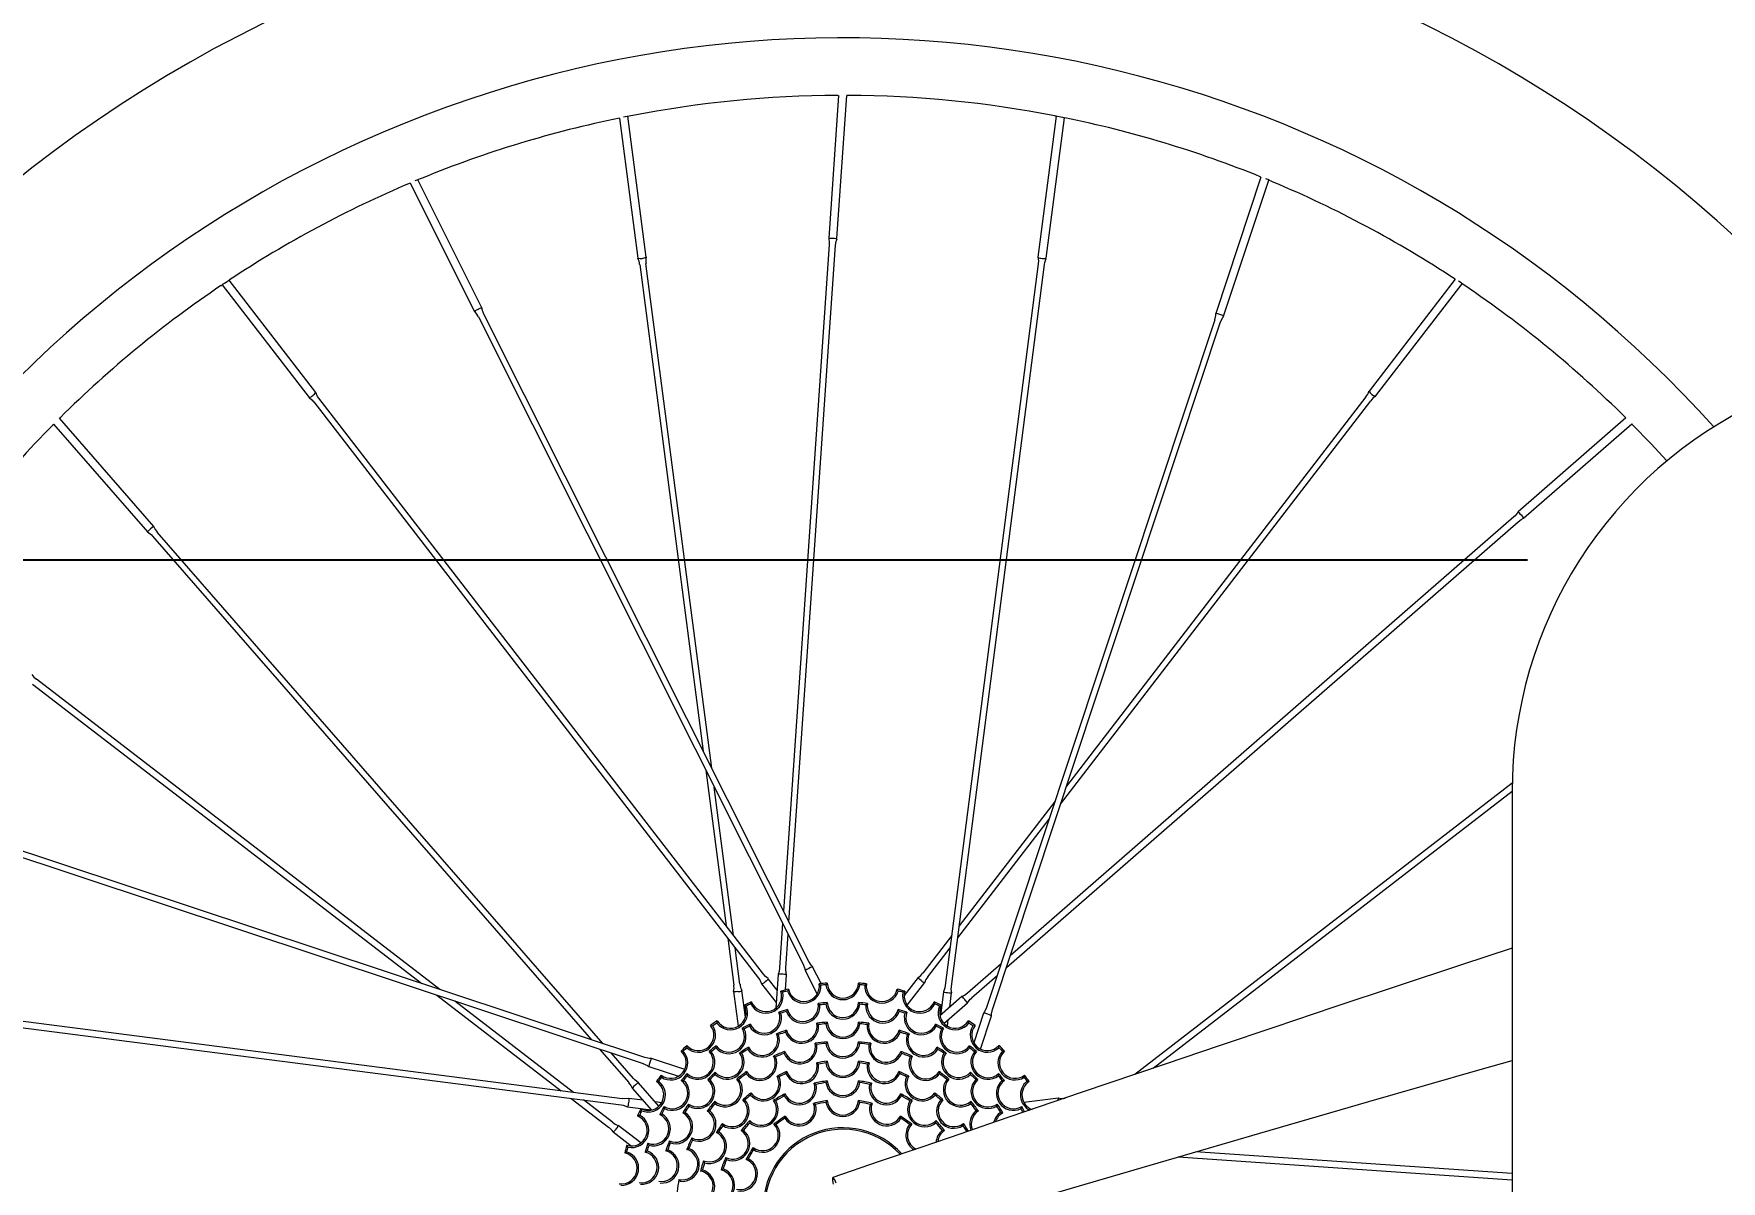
# Model space of a CAD drawing. Header units: inches. Extents: x -8 to 544, y 1 to 138.
# Drawn here: x 358.42 to 374.65, y 106.87 to 117.91 of the extents above; entities that cross this region are included whole.
import ezdxf

# ---------------------------------------------------------------- set-up
doc = ezdxf.new("R2010")
doc.units = ezdxf.units.IN
doc.layers.add('ZANO_R', color=7, linetype='Continuous', lineweight=0)
doc.layers.add('ZANO_W', color=1, linetype='Continuous', lineweight=0)
doc.styles.get("Standard").update_dxf_attribs({"font": 'arial.ttf'})
doc.dimstyles.new('amerykanie', dxfattribs={"dimtxt": 50, "dimasz": 50, "dimexe": 0.5, "dimexo": 0.5, "dimgap": 1, "dimtad": 1, "dimdec": 0, "dimzin": 0, "dimlunit": 5, "dimtxsty": 'Standard', "dimcen": 0.09, "dimclrd": 1, "dimclre": 1, "dimclrt": 1, "dimazin": 0, "dimtfac": 1, "dimtdec": 0, "dimtmove": 0, "dimatfit": 3, "dimfxl": 1, "dimtzin": 0, "dimarcsym": 1})

# ---------------------------------------------------------------- blocks, each defined once
blk = doc.blocks.new('*D413')
at = {"layer": 'ZANO_W', "color": 1, "lineweight": -2}
for p, q in [((372.788, 112.843), (352.537, 112.843)), ((353.037, 111.843), (353.037, 95.004)), ((368.408, 94.004), (352.537, 94.004))]:
    blk.add_line(p, q, dxfattribs=at)
at = {"layer": 'ZANO_W', "color": 1}
for points in [[(353.203, 111.843), (352.87, 111.843), (353.037, 112.843)], [(352.87, 95.004), (353.203, 95.004), (353.037, 94.004)]]:
    blk.add_solid(points, dxfattribs=at)
at = {"layer": 'ZANO_W', "color": 1, "insert": (351.696, 103.424), "char_height": 1.625, "attachment_point": 5, "rotation": 90}
blk.add_mtext('18 13/16', dxfattribs=at)

msp = doc.modelspace()

# ---------------------------------------------------------------- linework, layer by layer
at = {"layer": 'ZANO_R'}
for p, q in [((366.16221, 117.31262), (366.06794, 115.94042)), ((366.14771, 115.93494), (366.24236, 117.31262)), ((364.05753, 117.09454), (364.23333, 115.74723)), ((364.31262, 115.75757), (364.13594, 117.11168)), ((368.25547, 117.11383), (368.08065, 115.75604)), ((368.15995, 115.74583), (368.33407, 117.09818)), ((370.22508, 116.52734), (369.79008, 115.21604)), ((362.04226, 116.46896), (362.66189, 115.23413)), ((362.73336, 115.27), (362.11553, 116.50123)), ((369.86597, 115.19087), (370.29972, 116.49836)), ((366.07364, 115.87757), (365.63331, 109.46861)), ((365.68619, 109.36324), (366.13347, 115.87345)), ((364.25123, 115.68733), (364.86211, 111.00547)), ((364.94385, 110.84259), (364.31069, 115.69509)), ((368.08266, 115.69343), (367.18891, 108.75187)), ((367.24839, 108.74421), (368.14214, 115.68577)), ((372.09245, 115.54468), (371.26406, 114.46768)), ((360.23482, 115.49094), (361.0713, 114.40722)), ((361.1346, 114.45608), (360.30147, 115.53546)), ((371.32744, 114.41892), (372.16001, 115.50136)), ((362.69875, 115.18297), (365.82285, 108.95717)), ((365.87645, 108.98407), (362.75235, 115.20987)), ((369.77996, 115.1538), (367.58673, 108.54242)), ((367.64365, 108.52354), (369.83688, 115.13492)), ((371.23437, 114.41267), (368.35575, 110.67013)), ((361.117, 114.36437), (365.39345, 108.82397)), ((365.44092, 108.86061), (361.16448, 114.40102)), ((368.29837, 110.49716), (371.2819, 114.37611)), ((358.6141, 114.15135), (359.51772, 113.1144)), ((359.57801, 113.16693), (358.67077, 114.20803)), ((373.73489, 114.21065), (372.69794, 113.30703)), ((372.75047, 113.24674), (373.79171, 114.1541)), ((363.89856, 108.19369), (359.61142, 113.11338)), ((367.77723, 108.92619), (372.69692, 113.21333)), ((372.65752, 113.25855), (367.81434, 109.03809)), ((359.5662, 113.07398), (363.78667, 108.23081)), ((358.41208, 111.65083), (362.15462, 108.77221)), ((362.32759, 108.71483), (358.44864, 111.69837)), ((364.88569, 110.82476), (365.08116, 109.32672)), ((372.64114, 110.6991), (369.01179, 107.89772)), ((365.15394, 109.23242), (364.96742, 110.66189)), ((368.24465, 110.52568), (367.32358, 109.32819)), ((369.18698, 107.95719), (372.64038, 110.62275)), ((372.64038, 110.6198), (372.64038, 94.0045)), ((367.30837, 109.21004), (368.18727, 110.35272)), ((357.67095, 110.19642), (364.28233, 108.00319)), ((364.30121, 108.06011), (357.68983, 110.25334)), ((365.62523, 109.35099), (365.59588, 108.92379)), ((365.65571, 108.91968), (365.67811, 109.24562)), ((367.25096, 109.23377), (366.97353, 108.87308)), ((365.09657, 109.2086), (365.15544, 108.75739)), ((365.21491, 108.76515), (365.16935, 109.1143)), ((367.02107, 108.83652), (367.23575, 109.11563)), ((365.84184, 108.89704), (365.95591, 108.66972)), ((365.99412, 108.77186), (365.91331, 108.93291)), ((367.72546, 108.96064), (367.40264, 108.67931)), ((365.42333, 108.76891), (365.5628, 108.5882)), ((365.57106, 108.70837), (365.48663, 108.81777)), ((365.58164, 108.8623), (365.55916, 108.53516)), ((365.65134, 108.7102), (365.66141, 108.85682)), ((365.97727, 108.77015), (365.99356, 108.75674)), ((366.05431, 108.77689), (366.0406, 108.76086)), ((366.36769, 108.76086), (366.35399, 108.77689)), ((366.41473, 108.75674), (366.43102, 108.77015)), ((366.92799, 108.83027), (366.79353, 108.65546)), ((366.82293, 108.56251), (366.99137, 108.78152)), ((367.44203, 108.6341), (367.68835, 108.84874)), ((362.29907, 108.66111), (363.49656, 107.74004)), ((363.61471, 107.72483), (362.47204, 108.60373)), ((365.15351, 108.69491), (365.19697, 108.36187)), ((365.26643, 108.44754), (365.23281, 108.70525)), ((365.32585, 108.5956), (365.31845, 108.57585)), ((365.60746, 108.6981), (365.62582, 108.68772)), ((365.68215, 108.71811), (365.67143, 108.69994)), ((365.96708, 108.58039), (365.98361, 108.56723)), ((366.05432, 108.58898), (366.04067, 108.57285)), ((366.36762, 108.57285), (366.35397, 108.58898)), ((366.42468, 108.56723), (366.44122, 108.58039)), ((366.73686, 108.69994), (366.72614, 108.71811)), ((366.78247, 108.68772), (366.80084, 108.6981)), ((367.08984, 108.57585), (367.08244, 108.5956)), ((367.34908, 108.64591), (367.13809, 108.46204)), ((367.1711, 108.69181), (367.14195, 108.46541)), ((367.17622, 108.38921), (367.40162, 108.58562)), ((367.23276, 108.54454), (367.25041, 108.6816)), ((357.13133, 108.49912), (364.07288, 107.60537)), ((364.08054, 107.66485), (357.13898, 108.5586)), ((364.99624, 108.41308), (364.99238, 108.39234)), ((365.25577, 108.56292), (365.27566, 108.55589)), ((365.5893, 108.49648), (365.60808, 108.4868)), ((365.67319, 108.52193), (365.66295, 108.50345)), ((366.74534, 108.50345), (366.7351, 108.52193)), ((366.80021, 108.4868), (366.81899, 108.49648)), ((367.13263, 108.55589), (367.15252, 108.56292)), ((367.20939, 108.36297), (367.21738, 108.42507)), ((367.41591, 108.39234), (367.41205, 108.41308)), ((367.55764, 108.48648), (367.4633, 108.20209)), ((367.52753, 108.14177), (367.63354, 108.4613)), ((364.9329, 108.36873), (364.95371, 108.36526)), ((365.23515, 108.34049), (365.25546, 108.33466)), ((365.31246, 108.38182), (365.30603, 108.36169)), ((365.56664, 108.28966), (365.58592, 108.28091)), ((365.66194, 108.323), (365.65231, 108.30414)), ((365.95402, 108.38967), (365.97087, 108.37685)), ((366.05435, 108.40097), (366.04077, 108.38472)), ((366.36752, 108.38472), (366.35394, 108.40097)), ((366.43742, 108.37685), (366.45427, 108.38967)), ((366.75598, 108.30414), (366.74636, 108.323)), ((366.82237, 108.28091), (366.84166, 108.28966)), ((367.10227, 108.36169), (367.09583, 108.38182)), ((367.15283, 108.33466), (367.17315, 108.34049)), ((367.45459, 108.36526), (367.4754, 108.36873)), ((363.86412, 108.14193), (364.14544, 107.8191)), ((364.19065, 107.8585), (363.97601, 108.10481)), ((364.64865, 108.12142), (364.66975, 108.12162)), ((364.70333, 108.1761), (364.70313, 108.15501)), ((364.91823, 108.1184), (364.93929, 108.11664)), ((364.986, 108.17402), (364.98362, 108.15302)), ((365.21122, 108.10595), (365.23197, 108.10171)), ((365.29671, 108.15967), (365.29153, 108.13914)), ((365.64739, 108.11981), (365.63861, 108.10048)), ((365.93671, 108.19733), (365.95398, 108.18499)), ((366.05438, 108.21283), (366.0409, 108.19643)), ((366.3674, 108.19643), (366.35391, 108.21283)), ((366.45431, 108.18499), (366.47158, 108.19733)), ((366.76969, 108.10048), (366.76091, 108.11981)), ((367.11676, 108.13914), (367.11158, 108.15967)), ((367.17632, 108.10171), (367.19707, 108.10595)), ((367.42468, 108.15302), (367.42229, 108.17402)), ((367.469, 108.11664), (367.49006, 108.1184)), ((367.70516, 108.15501), (367.70496, 108.1761)), ((367.73855, 108.12162), (367.75964, 108.12142)), ((364.33827, 107.9741), (364.62266, 107.87976)), ((364.68298, 107.944), (364.36345, 108.05)), ((364.97699, 107.91916), (364.97651, 107.89799)), ((365.27834, 107.92463), (365.27486, 107.90368)), ((365.53774, 108.07439), (365.55762, 108.06693)), ((365.66497, 107.92543), (365.65682, 107.90575)), ((365.95228, 108.00979), (365.96978, 107.99765)), ((366.05443, 108.02448), (366.04106, 108.0079)), ((366.36723, 108.0079), (366.35386, 108.02448)), ((366.43851, 107.99765), (366.45601, 108.00979)), ((366.75147, 107.90575), (366.74332, 107.92543)), ((366.85068, 108.06693), (366.87056, 108.07439)), ((367.13343, 107.90368), (367.12996, 107.92463)), ((367.43179, 107.89799), (367.4313, 107.91916)), ((364.17885, 107.76554), (364.36271, 107.55455)), ((364.43555, 107.59268), (364.23913, 107.81808)), ((364.41167, 107.82851), (364.43241, 107.83237)), ((364.45602, 107.89186), (364.45949, 107.87105)), ((364.65074, 107.83875), (364.67173, 107.84114)), ((364.70635, 107.90652), (364.70811, 107.88546)), ((364.9056, 107.84776), (364.92677, 107.84825)), ((365.18418, 107.85238), (365.20531, 107.85032)), ((365.5711, 107.88256), (365.59132, 107.87584)), ((365.92913, 107.81375), (365.9473, 107.80245)), ((366.0545, 107.83585), (366.04129, 107.81902)), ((366.36701, 107.81902), (366.3538, 107.83585)), ((366.46099, 107.80245), (366.47916, 107.81375)), ((366.81698, 107.87584), (366.83719, 107.88256)), ((367.20298, 107.85032), (367.22412, 107.85238)), ((367.48153, 107.84825), (367.5027, 107.84776)), ((367.70018, 107.88546), (367.70194, 107.90652)), ((367.73656, 107.84114), (367.75756, 107.83875)), ((367.9488, 107.87105), (367.95227, 107.89186)), ((367.97588, 107.83237), (367.99662, 107.82851)), ((363.59098, 107.66742), (363.95167, 107.38999)), ((363.98823, 107.43753), (363.70913, 107.65221)), ((364.28021, 107.64922), (364.14316, 107.66687)), ((364.46178, 107.62585), (364.39968, 107.63384)), ((364.7188, 107.61353), (364.72304, 107.59278)), ((364.97238, 107.64058), (364.97444, 107.61945)), ((365.24121, 107.6531), (365.2625, 107.65234)), ((365.3192, 107.72068), (365.31693, 107.6995)), ((365.53764, 107.64773), (365.55858, 107.64333)), ((365.64789, 107.71138), (365.64123, 107.69105)), ((365.92337, 107.61889), (365.94222, 107.60849)), ((366.05461, 107.64678), (366.04162, 107.62962)), ((366.36667, 107.62962), (366.35368, 107.64678)), ((366.46607, 107.60849), (366.48492, 107.61889)), ((366.76706, 107.69105), (366.76041, 107.71138)), ((366.84972, 107.64333), (366.87065, 107.64773)), ((367.09137, 107.6995), (367.08909, 107.72068)), ((367.14579, 107.65234), (367.16708, 107.6531)), ((367.43386, 107.61945), (367.43592, 107.64058)), ((367.68525, 107.59278), (367.68949, 107.61353)), ((368.27845, 107.67124), (367.94541, 107.62778)), ((364.13294, 107.58756), (364.35935, 107.55841)), ((364.22915, 107.4989), (364.24891, 107.5063)), ((364.26183, 107.56898), (364.26886, 107.54909)), ((364.44294, 107.51229), (364.46306, 107.51873)), ((364.48427, 107.58961), (364.49009, 107.56929)), ((364.66508, 107.52804), (364.68562, 107.53322)), ((364.90013, 107.54642), (364.92107, 107.5499)), ((365.30836, 107.45535), (365.30906, 107.43396)), ((365.65016, 107.49724), (365.64527, 107.47628)), ((366.76303, 107.47628), (366.75814, 107.49724)), ((367.09923, 107.43396), (367.09993, 107.45535)), ((367.48722, 107.5499), (367.50817, 107.54642)), ((367.72268, 107.53322), (367.74321, 107.52804)), ((367.9182, 107.56929), (367.92403, 107.58961)), ((363.99448, 107.34445), (364.16929, 107.20999)), ((364.26224, 107.23939), (364.04324, 107.40783)), ((364.75036, 107.28702), (364.75782, 107.26714)), ((364.98933, 107.33999), (365.00997, 107.34526)), ((365.04512, 107.4268), (365.0489, 107.40584)), ((365.22654, 107.35783), (365.24772, 107.36085)), ((365.54161, 107.41838), (365.56306, 107.41655)), ((366.84524, 107.41655), (366.86668, 107.41838)), ((367.16058, 107.36085), (367.18176, 107.35783)), ((367.35939, 107.40584), (367.36317, 107.4268)), ((364.10664, 107.1426), (364.12481, 107.15332)), ((364.12666, 107.2173), (364.13703, 107.19893)), ((364.30282, 107.15156), (364.3213, 107.1618)), ((364.32827, 107.23546), (364.33795, 107.21667)), ((364.50175, 107.16282), (364.52061, 107.17244)), ((364.5351, 107.25812), (364.54385, 107.23883)), ((364.70494, 107.17736), (364.72427, 107.18615)), ((365.34149, 107.19612), (365.34555, 107.17499)), ((369.43018, 107.10536), (372.64038, 106.8848)), ((372.64038, 106.94491), (369.59647, 107.15404)), ((364.83587, 106.96859), (364.85419, 106.97946)), ((364.86494, 107.06761), (364.87448, 107.04856)), ((365.03335, 106.97901), (365.05222, 106.98909)), ((365.07689, 107.09863), (365.08486, 107.07877)), ((365.27441, 107.07993), (365.29474, 107.08698)), ((364.62742, 106.88804), (364.63977, 106.87077))]:
    msp.add_line(p, q, dxfattribs=at)
at = {"layer": 'ZANO_R', "flags": 128}
for points in [[(366.15484, 117.31217), (366.15457, 117.31215), (366.15944, 117.31246), (366.16221, 117.31261)], [(368.24146, 117.11638), (368.24111, 117.11642), (368.24523, 117.11587), (368.25443, 117.11457), (368.26766, 117.11248), (368.28341, 117.10967), (368.29984, 117.10638), (368.31511, 117.10296), (368.32756, 117.09993), (368.33582, 117.09779), (368.33896, 117.09695), (368.33879, 117.09699)], [(366.06786, 115.9403), (366.07407, 115.89481), (366.07215, 115.87774)], [(366.06794, 115.94042), (366.07103, 115.94108), (366.07973, 115.94121), (366.0927, 115.94081), (366.10798, 115.93993), (366.12323, 115.93871), (366.13614, 115.93734), (366.14473, 115.93601), (366.14771, 115.93494), (366.1477, 115.93489)], [(366.1349, 115.87326), (366.13903, 115.90843), (366.14883, 115.93433)], [(368.07964, 115.75557), (368.08424, 115.72174), (368.08133, 115.69355)], [(368.14351, 115.68562), (368.14578, 115.70573), (368.16031, 115.74531)], [(360.22317, 115.48288), (360.2229, 115.48267), (360.22643, 115.48537), (360.23406, 115.49109), (360.24505, 115.49907), (360.25825, 115.50826), (360.2722, 115.51752), (360.28532, 115.52583), (360.29611, 115.53238), (360.30325, 115.53657), (360.30581, 115.53805), (360.30576, 115.53802)], [(362.66118, 115.23298), (362.67533, 115.21919), (362.69841, 115.18271)], [(362.75262, 115.20995), (362.73628, 115.25455), (362.73451, 115.27005)], [(369.78875, 115.21573), (369.78902, 115.19597), (369.77953, 115.15386)], [(369.83713, 115.13478), (369.85711, 115.17788), (369.86682, 115.19009)], [(361.16555, 114.40188), (361.15293, 114.4177), (361.13522, 114.45596)], [(361.07093, 114.40617), (361.0981, 114.3855), (361.11597, 114.36352)], [(358.60882, 114.14539), (358.61049, 114.14729), (358.6141, 114.15135)], [(358.67065, 114.20817), (358.67558, 114.2126), (358.67917, 114.21576), (358.67895, 114.21556)], [(373.72909, 114.21579), (373.73047, 114.21458), (373.73489, 114.21065)], [(373.79171, 114.1541), (373.79566, 114.14971), (373.79916, 114.14574), (373.79907, 114.14584)], [(373.79906, 114.14579), (373.97296, 113.96613), (374.12855, 113.79799)], [(372.69779, 113.307), (372.67002, 113.27044), (372.65659, 113.25972)], [(372.69794, 113.30703), (372.70059, 113.3053), (372.70683, 113.29925), (372.71572, 113.28979), (372.7259, 113.27837), (372.73583, 113.26672), (372.74398, 113.25662), (372.74912, 113.2496), (372.75047, 113.24674), (372.75042, 113.24672)], [(359.51776, 113.11425), (359.55432, 113.08648), (359.56503, 113.07305)], [(359.61257, 113.11426), (359.59062, 113.14204), (359.57923, 113.16729)], [(372.6978, 113.21219), (372.72558, 113.23414), (372.75083, 113.24552)], [(372.64038, 109.1121), (372.1532, 108.95164), (371.52466, 108.74312), (370.9267, 108.54352), (370.35917, 108.3531), (369.82197, 108.17207), (369.30414, 107.99696), (368.49735, 107.72311), (367.67752, 107.44387), (367.33785, 107.32797), (366.9629, 107.19994), (366.55255, 107.05974), (366.10678, 106.90741)], [(365.59444, 108.92397), (365.59032, 108.88882), (365.58051, 108.86288)], [(365.66148, 108.85698), (365.65527, 108.90244), (365.6572, 108.9195)], [(365.82257, 108.95712), (365.83892, 108.91249), (365.84066, 108.89722)], [(365.91419, 108.9339), (365.89986, 108.94785), (365.8768, 108.98431)], [(365.39237, 108.82311), (365.405, 108.80729), (365.42273, 108.76899)], [(365.48645, 108.81793), (365.48663, 108.81777), (365.48549, 108.81426), (365.4797, 108.80757), (365.47015, 108.79872), (365.45829, 108.78904), (365.44593, 108.78002), (365.43494, 108.77303), (365.427, 108.76912), (365.42333, 108.76891), (365.4232, 108.76914)], [(365.48696, 108.81885), (365.45983, 108.83949), (365.44197, 108.86146)], [(366.956, 108.8011), (366.94415, 108.81079), (366.93467, 108.81974), (366.92899, 108.82658), (366.92799, 108.83027), (366.92822, 108.83048)], [(367.18754, 108.75202), (367.18528, 108.73191), (367.17073, 108.69229)], [(367.25141, 108.68213), (367.24682, 108.7159), (367.24973, 108.74407)], [(365.19394, 108.69409), (365.17871, 108.69256), (365.16568, 108.69218), (365.15683, 108.69301), (365.15351, 108.69491), (365.15353, 108.69522)], [(367.2504, 108.68184), (367.25041, 108.6816), (367.24713, 108.67993), (367.2383, 108.67929), (367.22529, 108.67978), (367.21006, 108.68132), (367.19494, 108.68368), (367.18222, 108.68651), (367.17385, 108.68936), (367.1711, 108.69181), (367.17118, 108.69206)], [(367.40174, 108.68045), (367.37397, 108.65851), (367.3487, 108.64711)], [(367.40178, 108.58568), (367.42953, 108.62221), (367.44296, 108.63292)], [(367.58649, 108.54259), (367.5665, 108.49947), (367.55693, 108.48743)], [(367.63486, 108.46138), (367.63459, 108.48138), (367.64407, 108.52347)], [(364.28216, 108.00295), (364.32529, 107.98296), (364.33732, 107.97339)], [(364.36337, 108.05132), (364.34338, 108.05106), (364.30129, 108.06053)], [(366.33436, 106.1933), (366.63614, 106.28252), (366.8953, 106.35912), (367.11186, 106.42311), (367.2858, 106.47449), (367.41714, 106.51327), (367.51809, 106.54307), (367.62218, 106.57379), (367.73132, 106.606), (368.10726, 106.71683), (368.53316, 106.84221), (369.08237, 107.00352), (369.64303, 107.16768), (370.21472, 107.33442), (371.26309, 107.63814), (372.33223, 107.94457), (372.64038, 108.03173)], [(364.1443, 107.8182), (364.16624, 107.79043), (364.17764, 107.76516)], [(364.23907, 107.81824), (364.20254, 107.84599), (364.19183, 107.85942)], [(364.07273, 107.604), (364.09284, 107.60174), (364.13247, 107.58719)], [(364.14263, 107.66787), (364.10885, 107.66328), (364.08068, 107.66619)], [(364.14291, 107.66686), (364.14316, 107.66687), (364.14483, 107.66359), (364.14547, 107.65476), (364.14498, 107.64175), (364.14343, 107.62652), (364.14107, 107.6114), (364.13824, 107.59869), (364.13539, 107.59031), (364.13294, 107.58756), (364.13269, 107.58764)], [(368.27599, 107.64788), (368.27572, 107.65907), (368.27655, 107.66792), (368.27845, 107.67124), (368.27876, 107.67123)], [(364.02365, 107.37246), (364.01396, 107.36061), (364.00501, 107.35113), (363.99817, 107.34545), (363.99448, 107.34445), (363.99428, 107.34468)], [(366.14081, 106.85088), (366.12572, 106.88278), (366.11429, 106.90191), (366.10693, 106.90753), (366.10395, 106.89943), (366.10545, 106.87791), (366.11137, 106.8438)]]:
    msp.add_lwpolyline(points, dxfattribs=at)
at = {"layer": 'ZANO_R'}
for centre, radius, start, end in [((366.20415, 106.62061), 12.67514, 40.060676, 264.472875), ((366.20415, 106.62061), 11.24471, 41.861895, 180), ((366.20415, 106.62061), 10.69164, 90.264081, 100.986079), ((366.21733, 116.78302), 0.53039, 86.038172, 87.292781), ((366.20415, 106.62061), 10.69164, 79.014987, 89.732907), ((366.20415, 106.62061), 10.69164, 101.582267, 112.23536), ((364.25982, 116.39889), 0.72349, 97.398253, 103.270312), ((366.20415, 106.62061), 10.69164, 67.908804, 78.483071), ((362.39102, 115.82787), 0.72758, 108.654609, 114.568197), ((366.20415, 106.62061), 10.69164, 112.908804, 123.482312), ((370.02041, 115.83214), 0.72243, 63.639435, 69.592478), ((366.20415, 106.62061), 10.69164, 56.582267, 67.235846), ((364.13621, 115.68749), 0.1137, 359.876638, 31.411289), ((364.25953, 115.85542), 0.11133, 256.387528, 298.48123), ((364.42545, 115.72443), 0.11733, 163.92548, 194.364065), ((368.1198, 115.82389), 0.07834, 240.012304, 269.858389), ((368.13926, 115.82137), 0.07832, 255.464655, 285.318107), ((366.20415, 106.62061), 10.69164, 124.014563, 134.735671), ((371.74484, 114.91155), 0.72129, 52.388775, 58.278717), ((366.20415, 106.62061), 10.69164, 45.265965, 55.98604), ((362.73722, 115.14723), 0.11494, 110.842589, 130.923913), ((362.74801, 115.18174), 0.08937, 99.42307, 125.333734), ((369.78187, 115.10123), 0.11503, 65.849527, 85.915343), ((369.81384, 115.11789), 0.08959, 54.455427, 80.303295), ((361.05103, 114.48286), 0.07831, 285.006616, 314.863231), ((361.06656, 114.49486), 0.07832, 300.46514, 330.319157), ((371.1532, 114.49408), 0.11364, 314.868333, 346.419359), ((371.35912, 114.52568), 0.11136, 211.392654, 253.473236), ((371.38371, 114.3158), 0.11721, 118.909542, 149.379619), ((376.7782, 110.6198), 4.13782, 115, 180), ((366.20415, 106.62061), 10.69164, 135.267179, 145.985758), ((359.67956, 112.98949), 0.20438, 119.781725, 142.338371), ((358.50886, 111.80007), 0.11708, 208.890016, 239.394448), ((365.97674, 108.71735), 0.2247, 106.397559, 126.896392), ((365.04048, 108.72806), 0.11753, 343.833261, 14.345927), ((365.32972, 108.76492), 0.11349, 179.856934, 211.315675), ((365.59946, 108.68382), 0.17937, 82.885286, 95.703535), ((365.61934, 108.68248), 0.17935, 76.435089, 89.254102), ((365.82881, 108.74925), 0.16492, 197.397024, 2.602976), ((365.82881, 108.74925), 0.14993, 191.987535, 8.012465), ((366.20415, 106.62061), 2.16148, 93.975071, 96.024929), ((366.20415, 106.62061), 2.14649, 94.369836, 95.630164), ((366.20415, 108.78209), 0.16492, 187.397024, 352.602976), ((366.20415, 108.78209), 0.14993, 181.987535, 358.012465), ((366.20415, 106.62061), 2.16148, 83.975071, 86.024929), ((366.20415, 106.62061), 2.14649, 84.369836, 85.630164), ((366.57948, 108.74925), 0.16492, 177.397024, 342.602976), ((366.57948, 108.74925), 0.14993, 171.987535, 348.012465), ((366.87147, 108.93367), 0.11757, 298.839366, 329.341483), ((366.99918, 108.83822), 0.05695, 220.682623, 262.265172), ((367.10213, 108.75516), 0.11353, 134.862363, 166.311014), ((365.19822, 108.75091), 0.05698, 265.692714, 307.254989), ((366.20415, 106.62061), 2.16148, 113.975071, 116.024929), ((366.20415, 106.62061), 2.14649, 114.369836, 115.630164), ((365.46488, 108.65174), 0.16492, 207.397024, 12.602976), ((365.46488, 108.65174), 0.14993, 201.987535, 18.012465), ((366.20415, 106.62061), 2.16148, 103.975071, 106.024929), ((366.20415, 106.62061), 2.14649, 104.369836, 105.630164), ((365.81902, 108.55675), 0.16492, 198.854603, 3.645397), ((365.81902, 108.55675), 0.14993, 193.426312, 9.073688), ((366.20415, 106.62061), 1.97407, 94.352625, 96.897375), ((366.20415, 106.62061), 1.95908, 94.786513, 96.463487), ((366.20415, 108.59468), 0.16492, 187.604603, 352.395397), ((366.20415, 108.59468), 0.14993, 182.176312, 357.823688), ((366.20415, 106.62061), 1.97407, 83.102625, 85.647375), ((366.20415, 106.62061), 1.95908, 83.536513, 85.213487), ((366.58927, 108.55675), 0.16492, 176.354603, 341.145397), ((366.58927, 108.55675), 0.14993, 170.926312, 346.573688), ((366.20415, 106.62061), 2.16148, 73.975071, 76.024929), ((366.20415, 106.62061), 2.14649, 74.369836, 75.630164), ((366.94342, 108.65174), 0.16492, 167.397024, 332.602976), ((366.94342, 108.65174), 0.14993, 161.987535, 338.012465), ((366.20415, 106.62061), 2.16148, 63.975071, 66.024929), ((366.20415, 106.62061), 2.14649, 64.369836, 65.630164), ((367.23545, 108.50706), 0.17942, 37.887822, 50.702578), ((367.24847, 108.49199), 0.17951, 31.441561, 44.250128), ((366.20415, 106.62061), 2.16148, 123.975071, 126.024929), ((365.1234, 108.49251), 0.16492, 217.397024, 22.602976), ((365.1234, 108.49251), 0.14993, 211.987535, 28.012465), ((365.4487, 108.44441), 0.16492, 210.104603, 14.895397), ((365.4487, 108.44441), 0.14993, 204.676312, 20.323688), ((366.20415, 106.62061), 1.97407, 105.602625, 108.147375), ((366.20415, 106.62061), 1.95908, 106.036513, 107.713487), ((366.20415, 106.62061), 1.97407, 71.852625, 74.397375), ((366.20415, 106.62061), 1.95908, 72.286513, 73.963487), ((366.95959, 108.44441), 0.16492, 165.104603, 329.895397), ((366.95959, 108.44441), 0.14993, 159.676312, 335.323688), ((367.28489, 108.49251), 0.16492, 157.397024, 322.602976), ((367.28489, 108.49251), 0.14993, 151.987535, 328.012465), ((366.20415, 106.62061), 2.16148, 53.975071, 56.024929), ((367.53752, 108.29884), 0.18872, 59.416099, 83.877964), ((364.81477, 108.2764), 0.16492, 227.397024, 32.602976), ((364.81477, 108.2764), 0.14993, 221.987535, 38.012465), ((366.20415, 106.62061), 2.14649, 124.369836, 125.630164), ((365.10741, 108.26199), 0.16492, 221.354603, 26.145397), ((365.10741, 108.26199), 0.14993, 215.926312, 31.573688), ((366.20415, 106.62061), 1.97407, 116.852625, 119.397375), ((366.20415, 106.62061), 1.95908, 117.286513, 118.963487), ((365.42894, 108.23033), 0.16492, 213.57015, 17.858422), ((365.42894, 108.23033), 0.14993, 208.11901, 23.309561), ((366.20415, 106.62061), 1.78666, 107.666592, 110.904836), ((366.20415, 106.62061), 1.77167, 108.148203, 110.423226), ((365.80658, 108.36247), 0.16492, 200.713007, 5.001279), ((365.80658, 108.36247), 0.14993, 195.261868, 10.452418), ((366.20415, 106.62061), 1.78666, 94.809449, 98.047694), ((366.20415, 106.62061), 1.77167, 95.29106, 97.566083), ((366.20415, 108.40727), 0.16492, 187.855864, 352.144136), ((366.20415, 108.40727), 0.14993, 182.404725, 357.595275), ((366.20415, 106.62061), 1.78666, 81.952306, 85.190551), ((366.20415, 106.62061), 1.77167, 82.433917, 84.70894), ((366.60172, 108.36247), 0.16492, 174.998721, 339.286993), ((366.60172, 108.36247), 0.14993, 169.547582, 344.738132), ((366.20415, 106.62061), 1.78666, 69.095164, 72.333408), ((366.20415, 106.62061), 1.77167, 69.576774, 71.851797), ((366.97935, 108.23033), 0.16492, 162.141578, 326.42985), ((366.97935, 108.23033), 0.14993, 156.690439, 331.88099), ((366.20415, 106.62061), 1.97407, 60.602625, 63.147375), ((366.20415, 106.62061), 1.95908, 61.036513, 62.713487), ((367.30088, 108.26199), 0.16492, 153.854603, 318.645397), ((367.30088, 108.26199), 0.14993, 148.426312, 324.073688), ((366.20415, 106.62061), 2.14649, 54.369836, 55.630164), ((367.59352, 108.2764), 0.16492, 147.397024, 312.602976), ((367.59352, 108.2764), 0.14993, 141.987535, 318.012465), ((364.54835, 108.00998), 0.14993, 231.987535, 48.012465), ((364.54835, 108.00998), 0.16492, 237.397024, 42.602976), ((366.20415, 106.62061), 2.16148, 133.975071, 136.024929), ((366.20415, 106.62061), 2.14649, 134.369836, 135.630164), ((364.80827, 108.01649), 0.14993, 227.176312, 42.823688), ((364.80827, 108.01649), 0.16492, 232.604603, 37.395397), ((366.20415, 106.62061), 1.97407, 128.102625, 130.647375), ((366.20415, 106.62061), 1.95908, 128.536513, 130.213487), ((365.09018, 108.01747), 0.16492, 226.427293, 30.715564), ((365.09018, 108.01747), 0.14993, 220.976153, 36.166704), ((366.20415, 106.62061), 1.78666, 120.523735, 123.761979), ((366.20415, 106.62061), 1.77167, 121.005346, 123.280368), ((366.20415, 106.62061), 1.59925, 110.373448, 114.626552), ((366.20415, 106.62061), 1.58425, 110.914564, 114.085436), ((365.79023, 108.16536), 0.16492, 203.166225, 6.833775), ((365.79023, 108.16536), 0.14993, 197.686724, 12.313276), ((366.20415, 106.62061), 1.59925, 95.373448, 99.626552), ((366.20415, 106.62061), 1.58425, 95.914564, 99.085436), ((366.20415, 108.21985), 0.16492, 188.166225, 351.833775), ((366.20415, 108.21985), 0.14993, 182.686724, 357.313276), ((366.20415, 106.62061), 1.59925, 80.373448, 84.626552), ((366.20415, 106.62061), 1.58425, 80.914564, 84.085436), ((366.61806, 108.16536), 0.16492, 173.166225, 336.833775), ((366.61806, 108.16536), 0.14993, 167.686724, 342.313276), ((366.20415, 106.62061), 1.59925, 65.373448, 69.626552), ((366.20415, 106.62061), 1.58425, 65.914564, 69.085436), ((366.20415, 106.62061), 1.78666, 56.238021, 59.476265), ((366.20415, 106.62061), 1.77167, 56.719632, 58.994654), ((367.31811, 108.01747), 0.16492, 149.284436, 313.572707), ((367.31811, 108.01747), 0.14993, 143.833296, 319.023847), ((366.20415, 106.62061), 1.97407, 49.352625, 51.897375), ((366.20415, 106.62061), 1.95908, 49.786513, 51.463487), ((367.60003, 108.01649), 0.16492, 142.604603, 307.395397), ((367.60003, 108.01649), 0.14993, 137.176312, 312.823688), ((367.85994, 108.00998), 0.16492, 137.397024, 302.602976), ((366.20415, 106.62061), 2.16148, 43.975071, 46.024929), ((366.20415, 106.62061), 2.14649, 44.369836, 45.630164), ((367.85994, 108.00998), 0.14993, 131.987535, 308.012465), ((364.52585, 107.954), 0.18865, 149.41188, 173.883376), ((366.20415, 106.62061), 1.78666, 133.380878, 136.619122), ((366.20415, 106.62061), 1.59925, 125.373448, 129.626552), ((365.40452, 108.0056), 0.16492, 218.166225, 21.833775), ((365.40452, 108.0056), 0.14993, 212.686724, 27.313276), ((366.20415, 106.62061), 1.41184, 112.451007, 116.639902), ((365.80639, 107.97525), 0.16492, 204.922967, 7.804306), ((365.80639, 107.97525), 0.14993, 199.407321, 13.319951), ((366.20415, 106.62061), 1.41184, 96.08737, 100.276266), ((366.20415, 106.62061), 1.39684, 96.704744, 99.658892), ((366.20415, 108.03244), 0.16492, 188.55933, 351.44067), ((366.20415, 108.03244), 0.14993, 183.043685, 356.956315), ((366.20415, 106.62061), 1.41184, 79.723734, 83.91263), ((366.20415, 106.62061), 1.39684, 80.341108, 83.295256), ((366.60191, 107.97525), 0.16492, 172.195694, 335.077033), ((366.60191, 107.97525), 0.14993, 166.680049, 340.592679), ((366.20415, 106.62061), 1.41184, 63.360098, 67.548993), ((367.00377, 108.0056), 0.16492, 158.166225, 321.833775), ((367.00377, 108.0056), 0.14993, 152.686724, 327.313276), ((366.20415, 106.62061), 1.59925, 50.373448, 54.626552), ((366.20415, 106.62061), 1.78666, 43.380878, 46.619122), ((364.31766, 107.65194), 0.17937, 127.88523, 140.703368), ((364.33269, 107.66502), 0.17939, 121.436203, 134.252836), ((364.33225, 107.70135), 0.14993, 241.987535, 58.012465), ((364.33225, 107.70135), 0.16492, 247.397024, 52.602976), ((366.20415, 106.62061), 2.16148, 143.975071, 146.024929), ((366.20415, 106.62061), 2.14649, 144.369836, 145.630164), ((364.56277, 107.71734), 0.14993, 238.426312, 54.073688), ((364.56277, 107.71734), 0.16492, 243.854603, 48.645397), ((366.20415, 106.62061), 1.97407, 139.352625, 141.897375), ((366.20415, 106.62061), 1.95908, 139.786513, 141.463487), ((364.80728, 107.73457), 0.14993, 233.833296, 49.023847), ((364.80728, 107.73457), 0.16492, 239.284436, 43.572707), ((366.20415, 106.62061), 1.77167, 133.862489, 136.137511), ((365.07331, 107.75145), 0.14993, 227.686724, 42.313276), ((365.07331, 107.75145), 0.16492, 233.166225, 36.833775), ((366.20415, 106.62061), 1.58425, 125.914564, 129.085436), ((365.44085, 107.80832), 0.16492, 221.286603, 24.167942), ((365.44085, 107.80832), 0.14993, 215.770958, 29.683588), ((366.20415, 106.62061), 1.39684, 113.06838, 116.022529), ((365.78537, 107.77119), 0.16492, 209.073389, 10.926611), ((365.78537, 107.77119), 0.14993, 203.5101, 16.4899), ((366.20415, 106.62061), 1.22442, 97.0202, 102.9798), ((366.20415, 106.62061), 1.20943, 97.738806, 102.261194), ((366.20415, 107.84503), 0.16492, 189.073389, 350.926611), ((366.20415, 107.84503), 0.14993, 183.5101, 356.4899), ((366.20415, 106.62061), 1.22442, 77.0202, 82.9798), ((366.20415, 106.62061), 1.20943, 77.738806, 82.261194), ((366.62292, 107.77119), 0.16492, 169.073389, 330.926611), ((366.62292, 107.77119), 0.14993, 163.5101, 336.4899), ((366.20415, 106.62061), 1.39684, 63.977471, 66.93162), ((366.96744, 107.80832), 0.16492, 155.832058, 318.713397), ((366.96744, 107.80832), 0.14993, 150.316412, 324.229042), ((366.20415, 106.62061), 1.58425, 50.914564, 54.085436), ((367.33498, 107.75145), 0.16492, 143.166225, 306.833775), ((367.33498, 107.75145), 0.14993, 137.686724, 312.313276), ((366.20415, 106.62061), 1.77167, 43.862489, 46.137511), ((367.60101, 107.73457), 0.16492, 136.427293, 300.715564), ((367.60101, 107.73457), 0.14993, 130.976153, 306.166704), ((367.84553, 107.71734), 0.16492, 131.354603, 296.145397), ((367.84553, 107.71734), 0.14993, 125.926312, 301.573688), ((366.20415, 106.62061), 1.95908, 38.536513, 40.213487), ((366.20415, 106.62061), 1.97407, 38.102625, 40.647375), ((368.07605, 107.70135), 0.16492, 127.397024, 243.608024), ((368.07605, 107.70135), 0.14993, 121.987535, 250.386139), ((366.20415, 106.62061), 2.14649, 34.369836, 35.630164), ((366.20415, 106.62061), 2.16148, 33.975071, 36.024929), ((366.20415, 106.62061), 1.78666, 146.238021, 149.476265), ((366.20415, 106.62061), 1.77167, 146.719632, 148.994654), ((366.20415, 106.62061), 1.59925, 140.373448, 144.626552), ((366.20415, 106.62061), 1.58425, 140.914564, 144.085436), ((365.13715, 107.54516), 0.14993, 232.134594, 46.047224), ((365.13715, 107.54516), 0.16492, 237.650239, 40.531579), ((366.20415, 106.62061), 1.41184, 128.814643, 133.003539), ((366.20415, 106.62061), 1.39684, 129.432017, 132.386165), ((365.4171, 107.55857), 0.14993, 223.5101, 36.4899), ((365.4171, 107.55857), 0.16492, 229.073389, 30.926611), ((366.20415, 106.62061), 1.22442, 117.0202, 122.9798), ((366.20415, 106.62061), 1.20943, 117.738806, 122.261194), ((365.78236, 107.56796), 0.16492, 213.774446, 14.225554), ((365.78236, 107.56796), 0.14993, 208.145479, 19.854521), ((366.20415, 106.62061), 1.03701, 98.290959, 105.709041), ((366.20415, 106.62061), 1.02202, 99.150408, 104.849592), ((366.20415, 107.65762), 0.16492, 189.774446, 350.225554), ((366.20415, 107.65762), 0.14993, 184.145479, 355.854521), ((366.20415, 106.62061), 1.03701, 74.290959, 81.709041), ((366.20415, 106.62061), 1.02202, 75.150408, 80.849592), ((366.62594, 107.56796), 0.16492, 165.774446, 326.225554), ((366.62594, 107.56796), 0.14993, 160.145479, 331.854521), ((366.20415, 106.62061), 1.22442, 57.0202, 62.9798), ((366.20415, 106.62061), 1.20943, 57.738806, 62.261194), ((366.99119, 107.55857), 0.16492, 149.073389, 310.926611), ((366.99119, 107.55857), 0.14993, 143.5101, 316.4899), ((366.20415, 106.62061), 1.41184, 46.996461, 51.185357), ((366.20415, 106.62061), 1.39684, 47.613835, 50.567983), ((367.27114, 107.54516), 0.16492, 139.468421, 302.349761), ((367.27114, 107.54516), 0.14993, 133.952776, 307.865406), ((366.20415, 106.62061), 1.58425, 35.914564, 39.085436), ((366.20415, 106.62061), 1.59925, 35.373448, 39.626552), ((366.20415, 106.62061), 1.77167, 31.005346, 33.280368), ((366.20415, 106.62061), 1.78666, 30.523735, 33.761979), ((368.3116, 107.78423), 0.11748, 253.827126, 284.351501), ((364.06961, 107.51863), 0.11357, 224.867979, 256.303971), ((364.17302, 107.35988), 0.14993, 251.987535, 68.012465), ((364.17302, 107.35988), 0.16492, 257.397024, 62.602976), ((366.20415, 106.62061), 2.16148, 153.975071, 156.024929), ((366.20415, 106.62061), 2.14649, 154.369836, 155.630164), ((364.38034, 107.37605), 0.14993, 249.676312, 65.323688), ((364.38034, 107.37605), 0.16492, 255.104603, 59.895397), ((366.20415, 106.62061), 1.97407, 150.602625, 153.147375), ((366.20415, 106.62061), 1.95908, 151.036513, 152.713487), ((364.59442, 107.39581), 0.14993, 246.690439, 61.88099), ((364.59442, 107.39581), 0.16492, 252.141578, 56.42985), ((364.81916, 107.42023), 0.14993, 242.686724, 57.313276), ((364.81916, 107.42023), 0.16492, 248.166225, 51.833775), ((366.20415, 106.62061), 1.22442, 137.0202, 142.9798), ((366.20415, 106.62061), 1.20943, 137.738806, 142.261194), ((366.20415, 106.62061), 1.03701, 122.290959, 129.709041), ((366.20415, 106.62061), 1.02202, 123.150408, 128.849592), ((366.20415, 106.62061), 1.03701, 50.290959, 57.709041), ((366.20415, 106.62061), 1.02202, 51.150408, 56.849592), ((366.20415, 106.62061), 1.20943, 37.738806, 42.261194), ((366.20415, 106.62061), 1.22442, 37.0202, 42.9798), ((367.58913, 107.42023), 0.16492, 128.166225, 201.015184), ((367.58913, 107.42023), 0.14993, 122.686724, 201.269579), ((367.81387, 107.39581), 0.16492, 123.57015, 165.243442), ((367.81387, 107.39581), 0.14993, 118.11901, 161.843792), ((366.20415, 106.62061), 1.95908, 27.744477, 28.963487), ((366.20415, 106.62061), 1.97407, 27.67728, 29.397375), ((363.89113, 107.28798), 0.1175, 28.82916, 59.349044), ((363.98655, 107.41563), 0.05692, 310.672439, 352.276547), ((366.20415, 106.62061), 1.59925, 155.373448, 159.626552), ((366.20415, 106.62061), 1.58425, 155.914564, 159.085436), ((364.9199, 107.2071), 0.14993, 248.498231, 62.41086), ((364.9199, 107.2071), 0.16492, 254.013876, 56.895215), ((366.20415, 106.62061), 1.41184, 145.178279, 149.367175), ((366.20415, 106.62061), 1.39684, 145.795653, 148.749801), ((365.14376, 107.23282), 0.14993, 243.5101, 56.4899), ((365.14376, 107.23282), 0.16492, 249.073389, 50.926611), ((365.4335, 107.3145), 0.14993, 232.145479, 43.854521), ((365.4335, 107.3145), 0.16492, 237.774446, 38.225554), ((366.20415, 106.62061), 0.76464, 42.250689, 180), ((366.20415, 106.62061), 0.74965, 42.850143, 339.679234), ((366.9748, 107.3145), 0.16492, 141.774446, 238.976205), ((366.9748, 107.3145), 0.14993, 136.145479, 243.995044), ((367.26453, 107.23282), 0.16492, 129.073389, 175.009244), ((367.26453, 107.23282), 0.14993, 123.5101, 171.754021), ((366.20415, 106.62061), 1.39684, 31.250199, 34.204347), ((366.20415, 106.62061), 1.41184, 31.25251, 34.821721), ((364.0755, 106.99594), 0.14993, 261.987535, 78.012465), ((364.0755, 106.99594), 0.16492, 267.397024, 72.602976), ((366.20415, 106.62061), 2.16148, 163.975071, 166.024929), ((366.20415, 106.62061), 2.14649, 164.369836, 165.630164), ((364.26801, 107.00573), 0.14993, 260.926312, 76.573688), ((364.26801, 107.00573), 0.16492, 266.354603, 71.145397), ((366.20415, 106.62061), 1.97407, 161.852625, 164.397375), ((366.20415, 106.62061), 1.95908, 162.286513, 163.963487), ((364.46228, 107.01818), 0.14993, 259.547582, 74.738132), ((364.46228, 107.01818), 0.16492, 264.998721, 69.286993), ((366.20415, 106.62061), 1.78666, 159.095164, 162.333408), ((366.20415, 106.62061), 1.77167, 159.576774, 161.851797), ((364.65939, 107.03452), 0.14993, 257.686724, 72.313276), ((364.65939, 107.03452), 0.16492, 263.166225, 66.833775), ((366.20415, 106.62061), 1.03701, 146.290959, 153.709041), ((366.20415, 106.62061), 1.02202, 147.150408, 152.849592), ((364.80668, 106.82153), 0.14993, 264.861867, 78.774497), ((364.80668, 106.82153), 0.16492, 270.377512, 73.258851), ((366.20415, 106.62061), 1.41184, 161.541916, 165.730812), ((366.20415, 106.62061), 1.39684, 162.159289, 165.113438), ((364.99832, 106.83323), 0.14993, 263.5101, 76.4899), ((364.99832, 106.83323), 0.16492, 269.073389, 70.926611), ((366.20415, 106.62061), 1.22442, 157.0202, 162.9798), ((366.20415, 106.62061), 1.20943, 157.738806, 162.261194), ((365.21789, 106.94106), 0.14993, 256.145479, 67.854521), ((365.21789, 106.94106), 0.16492, 261.774446, 62.225554), ((366.20415, 106.62061), 1.59925, 170.373448, 174.626552)]:
    msp.add_arc(centre, radius, start, end, dxfattribs=at)

# ---------------------------------------------------------------- dimensions: what is measured, and where the dimension line sits
at = {"layer": 'ZANO_W'}
dim = msp.add_linear_dim(base=(353.036567, 94.004495), p1=(373.2884, 112.84305), p2=(368.907887, 94.004495), angle=90, dimstyle='amerykanie', override={"dimtxt": 1.625, "dimasz": 1, "dimgap": 0.5, "dimdec": 4, "dimaunit": 1, "dimadec": 1, "dimtdec": 4, "dimtmove": 1, "dimfrac": 2}, dxfattribs=at)
dim.commit()
dim.dimension.update_dxf_attribs({"geometry": '*D413', "text_midpoint": (351.695801, 103.423772)})

doc.saveas('drawing.dxf')
